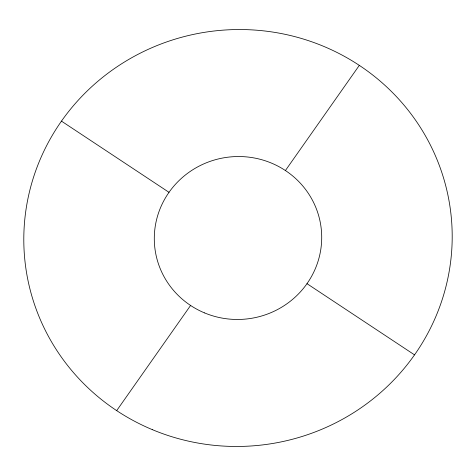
<?xml version="1.0" encoding="UTF-8"?>
<svg xmlns="http://www.w3.org/2000/svg" width="476" height="476" viewBox="0 0 476 476"><rect width="100%" height="100%" fill="white"/><g stroke="black" fill="none" stroke-linecap="round" stroke-linejoin="round"><path stroke-width="0.71" d="M116.685 410.627L190.59 305.461M285.41 170.539L359.315 65.373M61.463 121.13L169.01 192.328M306.99 283.672L414.536 354.87M152.284 429.626A214.295 208.375 -7.2 0 0 450.861 213.278A214.295 208.375 -7.2 0 0 110.854 71.097A214.295 208.375 -7.2 0 0 152.284 429.626M204.501 312.887A83.746 81.432 -7.2 0 0 321.187 228.337A83.746 81.432 -7.2 0 0 188.312 172.776A83.746 81.432 -7.2 0 0 204.501 312.887"/></g></svg>
